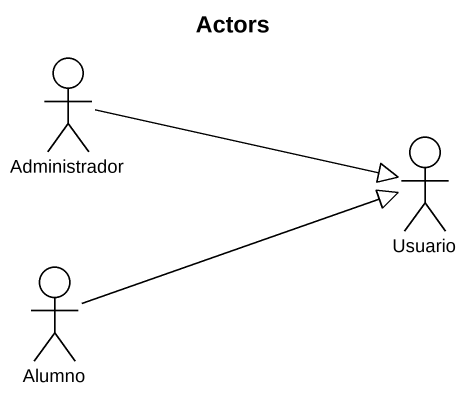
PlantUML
@startuml
title Actors
actor Administrador
actor Usuario
actor Alumno
Administrador -right-|> Usuario
Alumno -right-|> Usuario
@enduml
